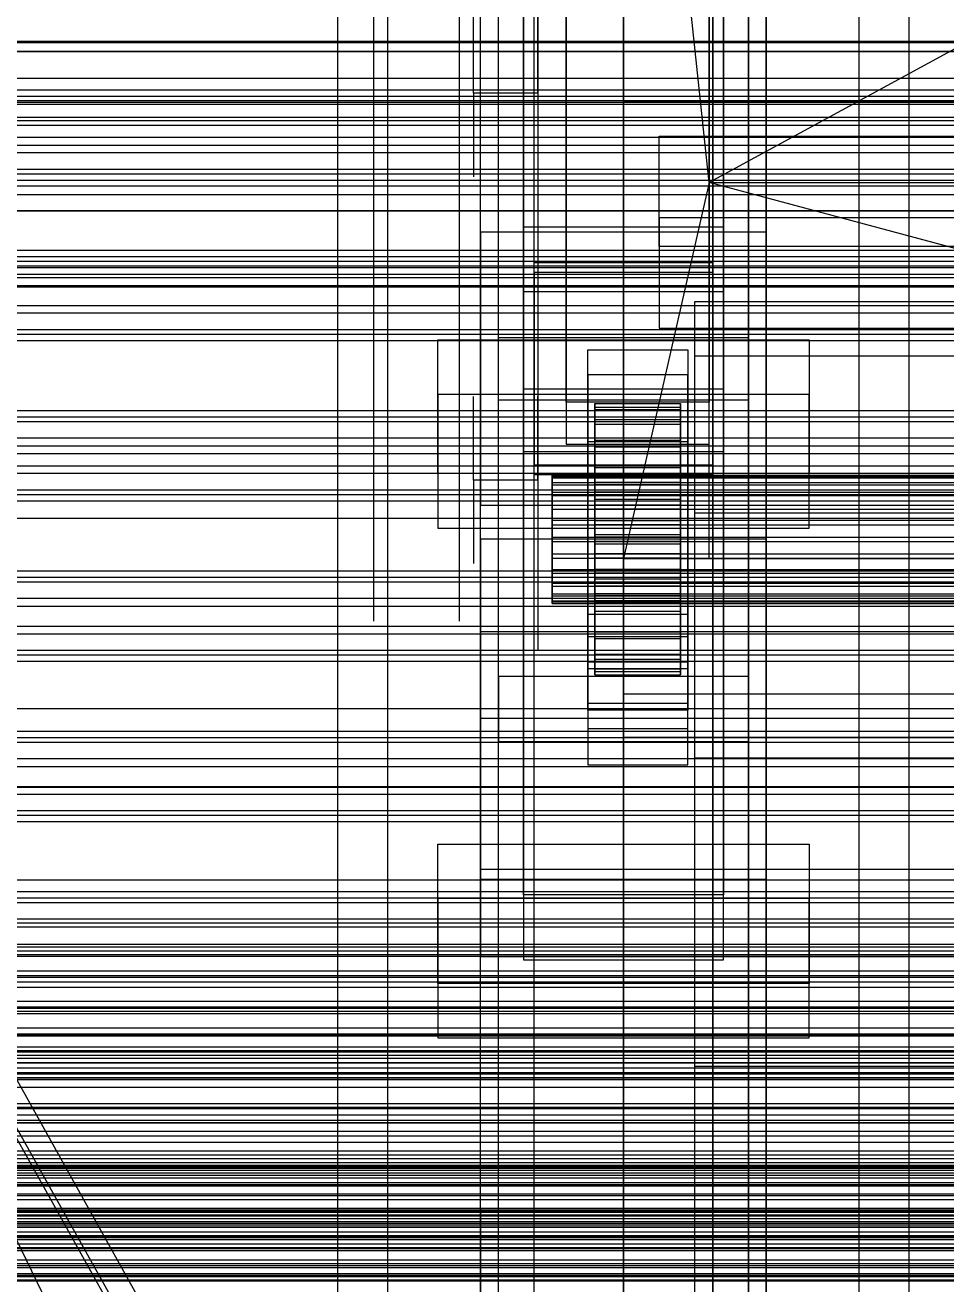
# Model space of a CAD drawing. Header units: millimetres. Extents: x -1970 to 59977, y -65068 to 6837.
# Drawn here: x -513.8 to -384.9, y -34572.6 to -34396.3 of the extents above; entities that cross this region are included whole.
import ezdxf

# ---------------------------------------------------------------- set-up
doc = ezdxf.new("R2010")
doc.units = ezdxf.units.MM
for name, color, linetype, lineweight in [('COTAS_O', 1, 'Continuous', 0), ('COTAS_P', 1, 'Continuous', 0), ('frontal_briquetadora', 7, 'Continuous', 0), ('frontal_C01', 7, 'Continuous', 0), ('frontal_C02', 7, 'Continuous', 0), ('frontal_C03', 7, 'Continuous', 0), ('frontal_mezcladora', 7, 'Continuous', 0), ('frontal_secador', 7, 'Continuous', 0), ('frontal_tolva', 7, 'Continuous', 0), ('frontal_tolva-C01', 7, 'Continuous', 0)]:
    doc.layers.add(name, color=color, linetype=linetype, lineweight=lineweight)
doc.dimstyles.new('R19_100', dxfattribs={"dimtxt": 250, "dimasz": 150, "dimexe": 150, "dimexo": 80, "dimgap": 100, "dimtad": 1, "dimtih": 1, "dimtoh": 1, "dimdsep": 46, "dimcen": 0.09, "dimadec": 0, "dimazin": 0, "dimtfac": 1, "dimtdec": 4, "dimtofl": 0, "dimtmove": 0, "dimatfit": 3, "dimfxl": 1, "dimtolj": 1, "dimtzin": 0, "dimarcsym": 0})

# ---------------------------------------------------------------- blocks, each defined once
blk = doc.blocks.new('*D37')
at = {"layer": 'COTAS_P', "color": 0, "lineweight": -2, "transparency": 16777216}
for p, q in [((-1750, -35420), (-1750, -34450)), ((2600, -35420), (2600, -34450)), ((-1600, -34600), (2450, -34600))]:
    blk.add_line(p, q, dxfattribs=at)
at = {"layer": 'COTAS_P', "color": 0, "transparency": 16777216}
for points in [[(-1600, -34575), (-1600, -34625), (-1750, -34600)], [(2450, -34575), (2450, -34625), (2600, -34600)]]:
    blk.add_solid(points, dxfattribs=at)
at = {"layer": 'Defpoints', "color": 0, "transparency": 16777216}
for p in [(2600, -34600), (-1750, -35500), (2600, -35500)]:
    blk.add_point(p, dxfattribs=at)
blk = doc.blocks.new('*D39')
at = {"layer": 'COTAS_O', "color": 0, "lineweight": -2, "transparency": 16777216}
for p, q in [((-1725, -34320), (-1725, -33550)), ((1725, -34320), (1725, -33550)), ((-1575, -33700), (1575, -33700))]:
    blk.add_line(p, q, dxfattribs=at)
at = {"layer": 'COTAS_O', "color": 0, "transparency": 16777216}
for points in [[(-1575, -33675), (-1575, -33725), (-1725, -33700)], [(1575, -33675), (1575, -33725), (1725, -33700)]]:
    blk.add_solid(points, dxfattribs=at)
at = {"layer": 'Defpoints', "color": 0, "transparency": 16777216}
for p in [(1725, -33700), (-1725, -34400), (1725, -34400)]:
    blk.add_point(p, dxfattribs=at)
blk = doc.blocks.new('*D42')
at = {"layer": 'COTAS_O', "color": 0, "lineweight": -2, "transparency": 16777216}
for p, q in [((-570, -33700), (200, -33700)), ((50, -34750), (50, -33850)), ((-570, -34900), (200, -34900))]:
    blk.add_line(p, q, dxfattribs=at)
at = {"layer": 'COTAS_O', "color": 0, "transparency": 16777216}
for points in [[(25, -33850), (75, -33850), (50, -33700)], [(25, -34750), (75, -34750), (50, -34900)]]:
    blk.add_solid(points, dxfattribs=at)
at = {"layer": 'Defpoints', "color": 0, "transparency": 16777216}
for p in [(-650, -33700), (50, -33700), (-650, -34900)]:
    blk.add_point(p, dxfattribs=at)
blk = doc.blocks.new('*D43')
at = {"layer": 'COTAS_O', "color": 0, "lineweight": -2, "transparency": 16777216}
for p, q in [((-650, -34820), (-650, -34050)), ((650, -34820), (650, -34050)), ((-500, -34200), (500, -34200))]:
    blk.add_line(p, q, dxfattribs=at)
at = {"layer": 'COTAS_O', "color": 0, "transparency": 16777216}
for points in [[(-500, -34175), (-500, -34225), (-650, -34200)], [(500, -34175), (500, -34225), (650, -34200)]]:
    blk.add_solid(points, dxfattribs=at)
at = {"layer": 'Defpoints', "color": 0, "transparency": 16777216}
for p in [(650, -34200), (-650, -34900), (650, -34900)]:
    blk.add_point(p, dxfattribs=at)

msp = doc.modelspace()

# ---------------------------------------------------------------- linework, layer by layer
at = {"layer": 'frontal_briquetadora'}
for p, q in [((-430, -34680), (-430, -33820)), ((-430, -34060), (-430, -34490)), ((-430, -34496), (-430, -34060)), ((-430, -34680), (-430, -34260)), ((-430, -34496), (-430, -34260)), ((-430, -34305), (-430, -34471)), ((-418, -34418.333), (-430, -34305)), ((-430, -34680), (-430, -34305)), ((-430, -34305), (-430, -34496)), ((-210, -34305), (-418, -34418.333)), ((-453, -34383.843), (-453, -34397.512)), ((-442, -34383.843), (-442, -34397.512)), ((-465, -34385.831), (-465, -34401.723)), ((-453, -34385.831), (-453, -34401.723)), ((-442, -34387.994), (-442, -34404.195)), ((-430, -34387.994), (-430, -34404.195)), ((-451, -34396.433), (-451, -34394.116)), ((-442, -34396.433), (-442, -34394.116)), ((-465, -34394.43), (-465, -34405.871)), ((-442, -34395.136), (-442, -34407.089)), ((-430, -34395.136), (-430, -34407.089)), ((-453, -34397.512), (-453, -34409.248)), ((-451, -34400.608), (-451, -34396.433)), ((-442, -34400.608), (-442, -34396.433)), ((-442, -34397.512), (-442, -34409.248)), ((-430, -34399.964), (-430, -34398.226)), ((-451, -34405.815), (-451, -34400.608)), ((-442, -34405.815), (-442, -34400.608)), ((-430, -34403.095), (-430, -34399.964)), ((-465, -34401.723), (-465, -34416.466)), ((-453, -34401.723), (-453, -34416.466)), ((-430, -34407), (-430, -34403.095)), ((-442, -34404.195), (-442, -34419.227)), ((-430, -34404.195), (-430, -34419.227)), ((-465, -34405.871), (-465, -34415.248)), ((-442, -34405.815), (-451, -34405.815)), ((-451, -34405.815), (-451, -34411.021)), ((-442, -34405.815), (-442, -34411.021)), ((-442, -34407.089), (-442, -34417.116)), ((-430, -34407), (-188, -34407)), ((-430, -34407), (-430, -34410.905)), ((-430, -34407.089), (-430, -34417.116)), ((-453, -34409.248), (-453, -34418.868)), ((-442, -34409.248), (-442, -34418.868)), ((-451, -34411.021), (-451, -34415.197)), ((-442, -34411.021), (-442, -34415.197)), ((-430, -34410.905), (-430, -34414.036)), ((-465, -34415.248), (-465, -34422.414)), ((-451, -34415.197), (-451, -34417.514)), ((-442, -34415.197), (-442, -34417.514)), ((-430, -34414.036), (-430, -34415.774)), ((-465, -34416.466), (-465, -34429.929)), ((-453, -34416.466), (-453, -34429.929)), ((-442, -34417.116), (-442, -34425.07)), ((-430, -34417.116), (-430, -34425.07)), ((-453, -34418.868), (-453, -34426.218)), ((-442, -34418.868), (-442, -34426.218)), ((-418, -34418.333), (-430, -34471)), ((-418, -34471), (-418, -34418.333)), ((-418, -34418.333), (-222, -34418.333)), ((-222, -34471), (-418, -34418.333)), ((-442, -34419.227), (-442, -34432.952)), ((-430, -34419.227), (-430, -34432.952)), ((-465, -34422.414), (-465, -34427.255)), ((-442, -34425.07), (-442, -34430.836)), ((-430, -34425.07), (-430, -34430.836)), ((-465, -34427.255), (-465, -34429.694)), ((-453, -34426.218), (-453, -34431.184)), ((-442, -34426.218), (-442, -34431.184)), ((-465, -34429.929), (-465, -34441.988)), ((-453, -34429.929), (-453, -34441.988)), ((-453, -34431.184), (-453, -34433.686)), ((-442, -34430.836), (-442, -34434.33)), ((-442, -34431.184), (-442, -34433.686)), ((-430, -34430.836), (-430, -34434.33)), ((-442, -34432.952), (-442, -34445.246)), ((-430, -34432.952), (-430, -34445.246)), ((-442, -34434.33), (-442, -34435.5)), ((-430, -34434.33), (-430, -34435.5)), ((-465, -34441.988), (-465, -34452.535)), ((-453, -34441.988), (-453, -34452.535)), ((-442, -34445.246), (-442, -34455.999)), ((-430, -34445.246), (-430, -34455.999)), ((-451, -34450.618), (-451, -34448.301)), ((-442, -34450.618), (-442, -34448.301)), ((-451, -34454.793), (-451, -34450.618)), ((-442, -34454.793), (-442, -34450.618)), ((-465, -34452.535), (-465, -34461.475)), ((-453, -34452.535), (-453, -34461.475)), ((-451, -34460), (-451, -34454.793)), ((-442, -34460), (-442, -34454.793)), ((-442, -34455.999), (-442, -34465.113)), ((-430, -34455.999), (-430, -34465.113)), ((-442, -34460), (-451, -34460)), ((-451, -34460), (-451, -34465.207)), ((-442, -34460), (-442, -34465.207)), ((-465, -34461.475), (-465, -34468.725)), ((-453, -34461.475), (-453, -34468.725)), ((-451, -34465.207), (-451, -34469.382)), ((-442, -34465.113), (-442, -34472.505)), ((-442, -34465.207), (-442, -34469.382)), ((-430, -34465.113), (-430, -34472.505)), ((-465, -34468.725), (-465, -34474.221)), ((-453, -34468.725), (-453, -34474.221)), ((-451, -34469.382), (-451, -34471.699)), ((-442, -34469.382), (-442, -34471.699)), ((-430, -34471), (-418, -34471)), ((-430, -34471), (-210, -34471)), ((-430, -34471), (-430, -34680)), ((-430, -34471), (-430, -34496)), ((-210, -34471), (-418, -34471)), ((-222, -34471), (-418, -34471)), ((-442, -34472.505), (-442, -34478.109)), ((-430, -34472.505), (-430, -34478.109)), ((-465, -34474.221), (-465, -34477.913)), ((-453, -34474.221), (-453, -34477.913)), ((-465, -34477.913), (-465, -34479.768)), ((-453, -34477.913), (-453, -34479.768)), ((-442, -34478.109), (-442, -34481.873)), ((-430, -34478.109), (-430, -34481.873)), ((-442, -34481.873), (-442, -34483.763)), ((-430, -34481.873), (-430, -34483.763)), ((-210, -34490), (-430, -34490)), ((-430, -34496), (-210, -34496)), ((-430, -34496), (-430, -34680))]:
    msp.add_line(p, q, dxfattribs=at)
at = {"layer": 'frontal_C01'}
for p, q in [((-470, -35975), (-470, -34032.596)), ((-463, -35975), (-463, -34032.596)), ((-397, -35975), (-397, -34032.596)), ((-390, -35975), (-390, -34032.596)), ((-450, -34468.259), (-450, -34103.007)), ((-410, -34103.007), (-410, -34468.259)), ((-450, -34515.887), (-450, -34150.635)), ((-410, -34515.887), (-410, -34150.635)), ((-450, -34562.034), (-450, -34196.782)), ((-410, -34196.782), (-410, -34562.034)), ((-442.5, -34844.509), (-442.5, -34203.017)), ((-417.5, -34203.017), (-417.5, -34844.509)), ((-447.5, -34487.507), (-447.5, -34211.267)), ((-412.5, -34211.267), (-412.5, -34487.507)), ((-447.5, -34496.639), (-447.5, -34220.399)), ((-412.5, -34496.639), (-412.5, -34220.399)), ((-442.5, -34870.141), (-442.5, -34228.649)), ((-417.5, -34870.141), (-417.5, -34228.649)), ((-450, -34600.136), (-450, -34234.884)), ((-410, -34600.136), (-410, -34234.884)), ((-425, -34427.299), (-425, -34411.836)), ((-425, -34411.836), (425, -34411.836)), ((-425, -34423.267), (-425, -34411.836)), ((425, -34423.267), (-425, -34423.267)), ((-425, -34423.267), (-425, -34438.729)), ((-444, -34433.659), (-444, -34424.527)), ((-444, -34424.527), (-416, -34424.527)), ((-444, -34518.085), (-444, -34424.527)), ((-416, -34424.527), (-416, -34433.659)), ((-416, -34424.527), (-416, -34518.085)), ((425, -34427.299), (-425, -34427.299)), ((-425, -34427.299), (-425, -34438.729)), ((-416, -34433.659), (-444, -34433.659)), ((-444, -34433.659), (-444, -34527.217)), ((-416, -34527.217), (-416, -34433.659)), ((-425, -34438.729), (425, -34438.729)), ((-410, -34468.259), (-450, -34468.259)), ((-450, -34468.259), (-450, -34515.887)), ((-450, -34833.511), (-450, -34468.259)), ((-410, -34515.887), (-410, -34468.259)), ((-410, -34468.259), (-410, -34833.511)), ((-450, -34493.398), (-450, -34481.223)), ((-450, -34481.223), (450, -34481.223)), ((-450, -34514.562), (-450, -34481.223)), ((-412.5, -34487.507), (-447.5, -34487.507)), ((-447.5, -34487.507), (-447.5, -34496.639)), ((-412.5, -34496.639), (-412.5, -34487.507)), ((450, -34493.398), (-450, -34493.398)), ((-450, -34493.398), (-450, -34526.737)), ((-447.5, -34496.639), (-412.5, -34496.639)), ((-456, -34530.486), (-456, -34511.006)), ((-456, -34511.006), (-404, -34511.006)), ((-456, -34518.626), (-456, -34511.006)), ((-404, -34511.006), (-404, -34530.486)), ((-404, -34511.006), (-404, -34518.626)), ((450, -34514.562), (-450, -34514.562)), ((-450, -34514.562), (-450, -34526.737)), ((-450, -34515.887), (-410, -34515.887)), ((-450, -34881.139), (-450, -34515.887)), ((-410, -34881.139), (-410, -34515.887)), ((-404, -34518.626), (-456, -34518.626)), ((-456, -34518.626), (-456, -34538.106)), ((-416, -34518.085), (-444, -34518.085)), ((-444, -34518.085), (-444, -34527.217)), ((-416, -34527.217), (-416, -34518.085)), ((-404, -34538.106), (-404, -34518.626)), ((-450, -34526.737), (450, -34526.737)), ((-444, -34527.217), (-416, -34527.217)), ((-404, -34530.486), (-456, -34530.486)), ((-456, -34530.486), (-456, -34538.106)), ((-404, -34538.106), (-404, -34530.486)), ((-456, -34538.106), (-404, -34538.106)), ((-410, -34562.034), (-450, -34562.034)), ((-450, -34562.034), (-450, -34600.136)), ((-450, -34927.286), (-450, -34562.034)), ((-410, -34600.136), (-410, -34562.034)), ((-410, -34562.034), (-410, -34927.286))]:
    msp.add_line(p, q, dxfattribs=at)
at = {"layer": 'frontal_C02'}
for p, q in [((-470, -35975), (-470, -33576.746)), ((-463, -35975), (-463, -33576.746)), ((-397, -35975), (-397, -33576.746)), ((-390, -35975), (-390, -33576.746)), ((-470, -35975), (-470, -34072.136)), ((-463, -35975), (-463, -34072.136)), ((-397, -35975), (-397, -34072.136)), ((-390, -35975), (-390, -34072.136)), ((-450, -34425.283), (-450, -34074.565)), ((-410, -34074.565), (-410, -34425.283)), ((-450, -34463.537), (-450, -34112.818)), ((-410, -34463.537), (-410, -34112.818)), ((-450, -34602.206), (-450, -34251.487)), ((-410, -34251.487), (-410, -34602.206)), ((-442.5, -34429.556), (-442.5, -34260.541)), ((-417.5, -34260.541), (-417.5, -34429.556)), ((-442.5, -34459.264), (-442.5, -34290.25)), ((-417.5, -34459.264), (-417.5, -34290.25)), ((-450, -34650.022), (-450, -34299.304)), ((-410, -34650.022), (-410, -34299.304)), ((-438, -34449.111), (-438, -34304.811)), ((-418, -34304.811), (-418, -34449.111)), ((-438, -34310.656), (-438, -34454.956)), ((-418, -34454.956), (-418, -34310.656)), ((-444, -34447.257), (-444, -34354.926)), ((-416, -34354.926), (-416, -34447.257)), ((-444, -34363.694), (-444, -34456.025)), ((-416, -34456.025), (-416, -34363.694)), ((-410, -34425.283), (-450, -34425.283)), ((-450, -34425.283), (-450, -34463.537)), ((-450, -34776.002), (-450, -34425.283)), ((-410, -34463.537), (-410, -34425.283)), ((-410, -34425.283), (-410, -34776.002)), ((-442.5, -34459.264), (-442.5, -34429.556)), ((-442.5, -34429.556), (-417.5, -34429.556)), ((-417.5, -34430.927), (-442.5, -34430.927)), ((-442.5, -34430.927), (-442.5, -34457.893)), ((-442.5, -34963.35), (-442.5, -34430.927)), ((-417.5, -34429.556), (-417.5, -34459.264)), ((-417.5, -34457.893), (-417.5, -34430.927)), ((-417.5, -34430.927), (-417.5, -34963.35)), ((-447.5, -34448.794), (-447.5, -34440.026)), ((-447.5, -34440.026), (-412.5, -34440.026)), ((-447.5, -34621.73), (-447.5, -34440.026)), ((-412.5, -34440.026), (-412.5, -34448.794)), ((-412.5, -34440.026), (-412.5, -34621.73)), ((-456, -34459.08), (-456, -34440.376)), ((-456, -34440.376), (-404, -34440.376)), ((-456, -34448.026), (-456, -34440.376)), ((-435, -34445.285), (-435, -34441.778)), ((-435, -34441.778), (-421, -34441.778)), ((-435, -34481.944), (-435, -34441.778)), ((-421, -34441.778), (-421, -34445.285)), ((-421, -34441.778), (-421, -34481.944)), ((-404, -34440.376), (-404, -34459.08)), ((-404, -34440.376), (-404, -34448.026)), ((-421, -34445.285), (-435, -34445.285)), ((-435, -34445.285), (-435, -34485.452)), ((-421, -34485.452), (-421, -34445.285)), ((-404, -34448.026), (-456, -34448.026)), ((-456, -34448.026), (-456, -34466.731)), ((-412.5, -34448.794), (-447.5, -34448.794)), ((-447.5, -34630.498), (-447.5, -34448.794)), ((-416, -34447.257), (-444, -34447.257)), ((-444, -34447.257), (-444, -34456.025)), ((-416, -34456.025), (-416, -34447.257)), ((-412.5, -34630.498), (-412.5, -34448.794)), ((-404, -34466.731), (-404, -34448.026)), ((-418, -34449.111), (-438, -34449.111)), ((-438, -34449.111), (-438, -34454.956)), ((-434, -34459.297), (-434, -34449.303)), ((-434, -34449.303), (-434, -34449.779)), ((-434, -34449.303), (-422, -34449.303)), ((-434, -34450.121), (-434, -34449.303)), ((-434, -34459.522), (-434, -34449.779)), ((-434, -34449.779), (-434, -34451.516)), ((-434, -34449.779), (-422, -34449.779)), ((-434, -34459.684), (-434, -34450.121)), ((-434, -34450.121), (-422, -34450.121)), ((-434, -34452.177), (-434, -34450.121)), ((-422, -34449.779), (-422, -34449.303)), ((-422, -34449.303), (-422, -34459.297)), ((-422, -34449.303), (-422, -34450.121)), ((-422, -34451.516), (-422, -34449.779)), ((-422, -34449.779), (-422, -34459.522)), ((-422, -34450.121), (-422, -34459.684)), ((-422, -34450.121), (-422, -34452.177)), ((-418, -34454.956), (-418, -34449.111)), ((-435, -34454.638), (-435, -34451.131)), ((-435, -34451.131), (-421, -34451.131)), ((-435, -34491.297), (-435, -34451.131)), ((-434, -34460.345), (-434, -34451.516)), ((-434, -34451.516), (-434, -34454.397)), ((-434, -34451.516), (-422, -34451.516)), ((-434, -34460.658), (-434, -34452.177)), ((-434, -34452.177), (-422, -34452.177)), ((-434, -34455.332), (-434, -34452.177)), ((-422, -34454.397), (-422, -34451.516)), ((-422, -34451.516), (-422, -34460.345)), ((-422, -34452.177), (-422, -34460.658)), ((-422, -34452.177), (-422, -34455.332)), ((-421, -34451.131), (-421, -34454.638)), ((-421, -34451.131), (-421, -34491.297)), ((-438, -34454.956), (-418, -34454.956)), ((-421, -34454.638), (-435, -34454.638)), ((-435, -34454.638), (-435, -34494.804)), ((-434, -34461.71), (-434, -34454.397)), ((-434, -34454.397), (-434, -34458.225)), ((-434, -34454.397), (-422, -34454.397)), ((-434, -34462.153), (-434, -34455.332)), ((-434, -34455.332), (-422, -34455.332)), ((-434, -34459.369), (-434, -34455.332)), ((-422, -34458.225), (-422, -34454.397)), ((-422, -34454.397), (-422, -34461.71)), ((-422, -34455.332), (-422, -34462.153)), ((-422, -34455.332), (-422, -34459.369)), ((-421, -34494.804), (-421, -34454.638)), ((-444, -34456.025), (-416, -34456.025)), ((-404, -34459.08), (-456, -34459.08)), ((-456, -34459.08), (-456, -34466.731)), ((-442.5, -34457.893), (-417.5, -34457.893)), ((-442.5, -34990.315), (-442.5, -34457.893)), ((-417.5, -34459.264), (-442.5, -34459.264)), ((-440, -34459.684), (-440, -34459.297)), ((-440, -34459.297), (-440, -34459.522)), ((-440, -34459.297), (440, -34459.297)), ((-434, -34463.523), (-434, -34458.225)), ((-434, -34458.225), (-434, -34462.738)), ((-434, -34458.225), (-422, -34458.225)), ((-434, -34459.522), (-434, -34459.297)), ((-422, -34459.297), (-434, -34459.297)), ((-434, -34459.297), (-434, -34459.684)), ((-434, -34464.065), (-434, -34459.369)), ((-434, -34459.369), (-422, -34459.369)), ((-434, -34464.015), (-434, -34459.369)), ((-422, -34462.738), (-422, -34458.225)), ((-422, -34458.225), (-422, -34463.523)), ((-422, -34459.297), (-422, -34459.522)), ((-422, -34459.684), (-422, -34459.297)), ((-422, -34459.369), (-422, -34464.065)), ((-422, -34459.369), (-422, -34464.015)), ((-417.5, -34990.315), (-417.5, -34457.893)), ((-404, -34466.731), (-404, -34459.08)), ((-440, -34459.522), (-440, -34460.345)), ((-440, -34459.522), (440, -34459.522)), ((-440, -34460.658), (-440, -34459.684)), ((-440, -34459.684), (440, -34459.684)), ((-440, -34460.345), (-440, -34461.71)), ((-440, -34460.345), (440, -34460.345)), ((-440, -34462.153), (-440, -34460.658)), ((-440, -34460.658), (440, -34460.658)), ((-434, -34460.345), (-434, -34459.522)), ((-422, -34459.522), (-434, -34459.522)), ((-422, -34459.684), (-434, -34459.684)), ((-434, -34459.684), (-434, -34460.658)), ((-434, -34461.71), (-434, -34460.345)), ((-422, -34460.345), (-434, -34460.345)), ((-422, -34460.658), (-434, -34460.658)), ((-434, -34460.658), (-434, -34462.153)), ((-422, -34459.522), (-422, -34460.345)), ((-422, -34460.658), (-422, -34459.684)), ((-422, -34460.345), (-422, -34461.71)), ((-422, -34462.153), (-422, -34460.658)), ((-440, -34461.71), (-440, -34463.523)), ((-440, -34461.71), (440, -34461.71)), ((-440, -34464.065), (-440, -34462.153)), ((-440, -34462.153), (440, -34462.153)), ((-434, -34463.523), (-434, -34461.71)), ((-422, -34461.71), (-434, -34461.71)), ((-422, -34462.153), (-434, -34462.153)), ((-434, -34462.153), (-434, -34464.065)), ((-434, -34462.738), (-434, -34465.661)), ((-422, -34462.738), (-434, -34462.738)), ((-434, -34462.738), (-434, -34467.63)), ((-422, -34461.71), (-422, -34463.523)), ((-422, -34464.065), (-422, -34462.153)), ((-422, -34465.661), (-422, -34462.738)), ((-422, -34467.63), (-422, -34462.738)), ((-450, -34463.537), (-410, -34463.537)), ((-450, -34814.255), (-450, -34463.537)), ((-440, -34463.523), (-440, -34465.661)), ((-440, -34463.523), (440, -34463.523)), ((-440, -34466.266), (-440, -34464.065)), ((-440, -34464.065), (440, -34464.065)), ((-434, -34465.661), (-434, -34463.523)), ((-422, -34463.523), (-434, -34463.523)), ((-434, -34466.266), (-434, -34464.015)), ((-434, -34464.015), (-422, -34464.015)), ((-434, -34468.952), (-434, -34464.015)), ((-422, -34464.065), (-434, -34464.065)), ((-434, -34464.065), (-434, -34466.266)), ((-422, -34463.523), (-422, -34465.661)), ((-422, -34464.015), (-422, -34466.266)), ((-422, -34464.015), (-422, -34468.952)), ((-422, -34466.266), (-422, -34464.065)), ((-410, -34814.255), (-410, -34463.537)), ((-440, -34465.661), (-440, -34467.978)), ((440, -34465.661), (-440, -34465.661)), ((-440, -34468.604), (-440, -34466.266)), ((-440, -34466.266), (440, -34466.266)), ((-434, -34465.661), (-422, -34465.661)), ((-434, -34467.978), (-434, -34465.661)), ((-422, -34466.266), (-434, -34466.266)), ((-434, -34466.266), (-434, -34468.604)), ((-422, -34465.661), (-422, -34467.978)), ((-422, -34468.604), (-422, -34466.266)), ((-456, -34466.731), (-404, -34466.731)), ((-440, -34467.978), (-440, -34470.317)), ((-440, -34467.978), (440, -34467.978)), ((-434, -34467.978), (-434, -34467.63)), ((-434, -34467.63), (-434, -34472.567)), ((-434, -34467.63), (-422, -34467.63)), ((-434, -34470.317), (-434, -34467.978)), ((-422, -34467.978), (-434, -34467.978)), ((-422, -34472.567), (-422, -34467.63)), ((-422, -34467.63), (-422, -34467.978)), ((-422, -34467.978), (-422, -34470.317)), ((-440, -34470.922), (-440, -34468.604)), ((-440, -34468.604), (440, -34468.604)), ((-434, -34468.604), (-434, -34468.952)), ((-422, -34468.604), (-434, -34468.604)), ((-434, -34468.604), (-434, -34470.922)), ((-434, -34468.952), (-422, -34468.952)), ((-434, -34473.844), (-434, -34468.952)), ((-422, -34468.952), (-422, -34468.604)), ((-422, -34470.922), (-422, -34468.604)), ((-422, -34468.952), (-422, -34473.844)), ((-440, -34470.317), (-440, -34472.517)), ((-440, -34470.317), (440, -34470.317)), ((-440, -34473.06), (-440, -34470.922)), ((-440, -34470.922), (440, -34470.922)), ((-434, -34472.517), (-434, -34470.317)), ((-434, -34470.317), (-434, -34472.567)), ((-422, -34470.317), (-434, -34470.317)), ((-434, -34470.922), (-434, -34473.844)), ((-422, -34470.922), (-434, -34470.922)), ((-434, -34470.922), (-434, -34473.06)), ((-422, -34472.567), (-422, -34470.317)), ((-422, -34470.317), (-422, -34472.517)), ((-422, -34473.844), (-422, -34470.922)), ((-422, -34473.06), (-422, -34470.922)), ((-440, -34472.517), (-440, -34474.43)), ((-440, -34472.517), (440, -34472.517)), ((-440, -34474.873), (-440, -34473.06)), ((-440, -34473.06), (440, -34473.06)), ((-434, -34474.43), (-434, -34472.517)), ((-434, -34472.517), (-434, -34477.213)), ((-422, -34472.517), (-434, -34472.517)), ((-434, -34472.567), (-434, -34477.213)), ((-434, -34472.567), (-422, -34472.567)), ((-434, -34473.06), (-434, -34478.358)), ((-422, -34473.06), (-434, -34473.06)), ((-434, -34473.06), (-434, -34474.873)), ((-422, -34477.213), (-422, -34472.517)), ((-422, -34472.517), (-422, -34474.43)), ((-422, -34477.213), (-422, -34472.567)), ((-422, -34478.358), (-422, -34473.06)), ((-422, -34474.873), (-422, -34473.06)), ((-440, -34474.43), (-440, -34475.924)), ((-440, -34474.43), (440, -34474.43)), ((-440, -34476.237), (-440, -34474.873)), ((-440, -34474.873), (440, -34474.873)), ((-434, -34473.844), (-422, -34473.844)), ((-434, -34478.358), (-434, -34473.844)), ((-434, -34475.924), (-434, -34474.43)), ((-434, -34474.43), (-434, -34481.251)), ((-422, -34474.43), (-434, -34474.43)), ((-434, -34474.873), (-434, -34482.186)), ((-422, -34474.873), (-434, -34474.873)), ((-434, -34474.873), (-434, -34476.237)), ((-422, -34473.844), (-422, -34478.358)), ((-422, -34481.251), (-422, -34474.43)), ((-422, -34474.43), (-422, -34475.924)), ((-422, -34482.186), (-422, -34474.873)), ((-422, -34476.237), (-422, -34474.873)), ((-440, -34475.924), (-440, -34476.898)), ((-440, -34475.924), (440, -34475.924)), ((-440, -34477.06), (-440, -34476.237)), ((-440, -34476.237), (440, -34476.237)), ((-440, -34476.898), (-440, -34477.286)), ((-440, -34476.898), (440, -34476.898)), ((-440, -34477.286), (-440, -34477.06)), ((-440, -34477.06), (440, -34477.06)), ((-434, -34476.898), (-434, -34475.924)), ((-434, -34475.924), (-434, -34484.405)), ((-422, -34475.924), (-434, -34475.924)), ((-434, -34476.237), (-434, -34485.066)), ((-422, -34476.237), (-434, -34476.237)), ((-434, -34476.237), (-434, -34477.06)), ((-434, -34477.286), (-434, -34476.898)), ((-434, -34476.898), (-434, -34486.462)), ((-422, -34476.898), (-434, -34476.898)), ((-434, -34477.06), (-434, -34486.804)), ((-422, -34477.06), (-434, -34477.06)), ((-434, -34477.06), (-434, -34477.286)), ((-422, -34484.405), (-422, -34475.924)), ((-422, -34475.924), (-422, -34476.898)), ((-422, -34485.066), (-422, -34476.237)), ((-422, -34477.06), (-422, -34476.237)), ((-422, -34486.462), (-422, -34476.898)), ((-422, -34476.898), (-422, -34477.286)), ((-422, -34486.804), (-422, -34477.06)), ((-422, -34477.286), (-422, -34477.06)), ((-440, -34477.286), (440, -34477.286)), ((-435, -34492.227), (-435, -34478.783)), ((-435, -34478.783), (-421, -34478.783)), ((-435, -34486.434), (-435, -34478.783)), ((-434, -34477.213), (-434, -34481.251)), ((-434, -34477.213), (-422, -34477.213)), ((-434, -34477.286), (-434, -34487.28)), ((-422, -34477.286), (-434, -34477.286)), ((-434, -34478.358), (-422, -34478.358)), ((-434, -34482.186), (-434, -34478.358)), ((-422, -34481.251), (-422, -34477.213)), ((-422, -34487.28), (-422, -34477.286)), ((-422, -34478.358), (-422, -34482.186)), ((-421, -34478.783), (-421, -34492.227)), ((-421, -34478.783), (-421, -34486.434)), ((-421, -34481.944), (-435, -34481.944)), ((-435, -34481.944), (-435, -34485.452)), ((-434, -34481.251), (-434, -34484.405)), ((-434, -34481.251), (-422, -34481.251)), ((-434, -34482.186), (-422, -34482.186)), ((-434, -34485.066), (-434, -34482.186)), ((-422, -34484.405), (-422, -34481.251)), ((-422, -34482.186), (-422, -34485.066)), ((-421, -34485.452), (-421, -34481.944)), ((-435, -34485.452), (-421, -34485.452)), ((-434, -34484.405), (-434, -34486.462)), ((-434, -34484.405), (-422, -34484.405)), ((-434, -34485.066), (-422, -34485.066)), ((-434, -34486.804), (-434, -34485.066)), ((-422, -34486.462), (-422, -34484.405)), ((-422, -34485.066), (-422, -34486.804)), ((-421, -34486.434), (-435, -34486.434)), ((-435, -34486.434), (-435, -34499.878)), ((-434, -34486.462), (-434, -34487.28)), ((-434, -34486.462), (-422, -34486.462)), ((-434, -34486.804), (-422, -34486.804)), ((-434, -34487.28), (-434, -34486.804)), ((-434, -34487.28), (-422, -34487.28)), ((-422, -34487.28), (-422, -34486.462)), ((-422, -34486.804), (-422, -34487.28)), ((-421, -34499.878), (-421, -34486.434)), ((-421, -34491.297), (-435, -34491.297)), ((-435, -34491.297), (-435, -34494.804)), ((-421, -34492.227), (-435, -34492.227)), ((-435, -34492.227), (-435, -34499.878)), ((-421, -34494.804), (-421, -34491.297)), ((-421, -34499.878), (-421, -34492.227)), ((-435, -34494.804), (-421, -34494.804)), ((-435, -34499.878), (-421, -34499.878))]:
    msp.add_line(p, q, dxfattribs=at)
at = {"layer": 'frontal_C03'}
for p, q in [((1530, -34398.773), (-1530, -34398.773)), ((1530, -34403.773), (-1530, -34403.773)), ((1250, -34405.381), (-1250, -34405.381)), ((1250, -34406.262), (-1250, -34406.262)), ((1500, -34407.104), (-1500, -34407.104)), ((1500, -34407.389), (-1500, -34407.389)), ((1250, -34406.915), (-1250, -34406.915)), ((1250, -34409.223), (-1250, -34409.223)), ((-1250, -34410.28), (1250, -34410.28)), ((1250, -34413.132), (-1250, -34413.132)), ((1250, -34414.19), (-1250, -34414.19)), ((1250, -34416.497), (-1250, -34416.497)), ((1250, -34417.151), (-1250, -34417.151)), ((-1500, -34418.797), (1500, -34418.797)), ((1250, -34418.032), (-1250, -34418.032)), ((-1500, -34422.245), (1500, -34422.245)), ((1250, -34427.838), (-1250, -34427.838)), ((1250, -34428.72), (-1250, -34428.72)), ((1250, -34429.373), (-1250, -34429.373)), ((1500, -34431.228), (-1500, -34431.228)), ((1250, -34431.68), (-1250, -34431.68)), ((-1250, -34432.738), (1250, -34432.738)), ((1250, -34435.59), (-1250, -34435.59)), ((1250, -34436.647), (-1250, -34436.647)), ((1250, -34438.955), (-1250, -34438.955)), ((1250, -34439.608), (-1250, -34439.608)), ((1250, -34440.49), (-1250, -34440.49)), ((1250, -34450.296), (-1250, -34450.296)), ((1250, -34451.177), (-1250, -34451.177)), ((1250, -34451.831), (-1250, -34451.831)), ((1250, -34454.138), (-1250, -34454.138)), ((-1250, -34455.195), (1250, -34455.195)), ((1500, -34456.351), (-1500, -34456.351)), ((1250, -34458.048), (-1250, -34458.048)), ((1250, -34459.105), (-1250, -34459.105)), ((1250, -34461.412), (-1250, -34461.412)), ((1250, -34462.066), (-1250, -34462.066)), ((1250, -34462.947), (-1250, -34462.947)), ((-1500, -34465.334), (1500, -34465.334)), ((1250, -34472.754), (-1250, -34472.754)), ((1250, -34473.635), (-1250, -34473.635)), ((1250, -34474.288), (-1250, -34474.288)), ((1250, -34476.596), (-1250, -34476.596)), ((-1250, -34477.653), (1250, -34477.653)), ((1250, -34480.505), (-1250, -34480.505)), ((1250, -34481.563), (-1250, -34481.563)), ((1250, -34483.87), (-1250, -34483.87)), ((1250, -34484.523), (-1250, -34484.523)), ((1250, -34485.405), (-1250, -34485.405)), ((1250, -34495.211), (-1250, -34495.211)), ((1250, -34496.092), (-1250, -34496.092)), ((1250, -34496.746), (-1250, -34496.746)), ((1250, -34499.053), (-1250, -34499.053)), ((-1250, -34500.111), (1250, -34500.111)), ((1250, -34502.963), (-1250, -34502.963)), ((1250, -34504.02), (-1250, -34504.02)), ((1250, -34506.328), (-1250, -34506.328)), ((1250, -34506.981), (-1250, -34506.981)), ((1250, -34507.862), (-1250, -34507.862)), ((1250, -34517.669), (-1250, -34517.669)), ((1250, -34518.55), (-1250, -34518.55)), ((1250, -34519.204), (-1250, -34519.204)), ((1250, -34521.511), (-1250, -34521.511)), ((-1250, -34522.568), (1250, -34522.568)), ((1250, -34525.42), (-1250, -34525.42)), ((1250, -34526.478), (-1250, -34526.478)), ((1250, -34528.785), (-1250, -34528.785)), ((1250, -34529.439), (-1250, -34529.439)), ((1250, -34530.32), (-1250, -34530.32)), ((-1250, -34532.986), (1250, -34532.986)), ((-1250, -34533.783), (1250, -34533.783)), ((-1250, -34534.368), (1250, -34534.368)), ((-1250, -34536.706), (1250, -34536.706)), ((-1250, -34537.835), (1250, -34537.835)), ((1250, -34540.126), (-1250, -34540.126)), ((1250, -34541.008), (-1250, -34541.008)), ((-1250, -34541.554), (1250, -34541.554)), ((1250, -34541.661), (-1250, -34541.661)), ((-1250, -34543.151), (1250, -34543.151)), ((1250, -34543.969), (-1250, -34543.969)), ((-1250, -34545.026), (1250, -34545.026)), ((1250, -34547.878), (-1250, -34547.878)), ((-1250, -34547.998), (1250, -34547.998)), ((1250, -34548.935), (-1250, -34548.935)), ((-1250, -34549.954), (1250, -34549.954)), ((1250, -34551.243), (-1250, -34551.243)), ((1250, -34551.896), (-1250, -34551.896)), ((1250, -34552.778), (-1250, -34552.778)), ((-1268, -34555.971), (1268, -34555.971)), ((-1268, -34556.196), (1268, -34556.196)), ((-1268, -34556.36), (1268, -34556.36)), ((-1250, -34555.598), (1250, -34555.598)), ((-1268, -34557.018), (1268, -34557.018)), ((-1268, -34557.335), (1268, -34557.335)), ((1250, -34557.779), (-1250, -34557.779)), ((-1268, -34558.381), (1268, -34558.381)), ((-1268, -34558.83), (1268, -34558.83)), ((-1268, -34560.194), (1268, -34560.194)), ((-1268, -34560.744), (1268, -34560.744)), ((-1268, -34562.331), (1268, -34562.331)), ((1268, -34562.945), (-1268, -34562.945)), ((1250, -34562.584), (-1250, -34562.584)), ((1250, -34563.465), (-1250, -34563.465)), ((-1268, -34564.648), (1268, -34564.648)), ((-1250, -34563.837), (1250, -34563.837)), ((1250, -34564.119), (-1250, -34564.119)), ((-1268, -34565.283), (1268, -34565.283)), ((-1268, -34566.987), (1268, -34566.987)), ((-1250, -34566.095), (1250, -34566.095)), ((1250, -34566.426), (-1250, -34566.426)), ((-1268, -34567.6), (1268, -34567.6)), ((-1250, -34567.484), (1250, -34567.484)), ((-1268, -34569.188), (1268, -34569.188)), ((-1268, -34569.738), (1268, -34569.738)), ((1250, -34570.336), (-1250, -34570.336)), ((-1268, -34571.101), (1268, -34571.101)), ((-1268, -34571.55), (1268, -34571.55)), ((1250, -34571.393), (-1250, -34571.393)), ((-1250, -34572.152), (1250, -34572.152))]:
    msp.add_line(p, q, dxfattribs=at)
at = {"layer": 'frontal_mezcladora'}
for p, q in [((-420, -34442.586), (-420, -34435)), ((-420, -34435), (240, -34435)), ((-420, -34464.602), (-420, -34442.586)), ((-420, -34442.586), (240, -34442.586)), ((-420, -34498.893), (-420, -34464.602)), ((-420, -34464.602), (240, -34464.602)), ((-420, -34542.102), (-420, -34498.893)), ((-420, -34498.893), (240, -34498.893)), ((-420, -34590), (-420, -34542.102)), ((-420, -34542.102), (240, -34542.102))]:
    msp.add_line(p, q, dxfattribs=at)
at = {"layer": 'frontal_secador'}
for p, q in [((1250, -34409.715), (-1250, -34409.715)), ((1250, -34422.349), (-1250, -34422.349)), ((1250, -34430.291), (-1250, -34430.291)), ((1250, -34433), (-1250, -34433)), ((-1250, -34516), (1250, -34516)), ((-1250, -34522), (1250, -34522)), ((-1250, -34525), (1250, -34525)), ((1250, -34526), (-1250, -34526)), ((-1250, -34526.659), (1250, -34526.659)), ((1250, -34529.659), (-1250, -34529.659)), ((-1250, -34531), (1250, -34531)), ((1250, -34534), (-1250, -34534)), ((-1250, -34534.728), (1250, -34534.728)), ((-1250, -34537.588), (1250, -34537.588)), ((1250, -34537.611), (-1250, -34537.611)), ((1250, -34537.728), (-1250, -34537.728)), ((-1250, -34539.387), (1250, -34539.387)), ((1250, -34539.918), (-1250, -34539.918)), ((-1250, -34540), (1250, -34540)), ((1250, -34540.588), (-1250, -34540.588)), ((1250, -34542.387), (-1250, -34542.387)), ((1250, -34543), (-1250, -34543)), ((-1250, -34543.65), (1250, -34543.65)), ((1250, -34544), (-1250, -34544)), ((1250, -34547.382), (-1250, -34547.382)), ((-1250, -34548), (1250, -34548)), ((1250, -34549.689), (-1250, -34549.689)), ((-1250, -34550), (1250, -34550)), ((1250, -34554), (-1250, -34554)), ((1250, -34554.545), (-1250, -34554.545)), ((-1250, -34555), (1250, -34555)), ((1250, -34556), (-1250, -34556)), ((1250, -34556.144), (-1250, -34556.144)), ((1250, -34556.709), (-1250, -34556.709)), ((1250, -34558.686), (-1250, -34558.686)), ((1250, -34560), (-1250, -34560)), ((1320, -34562), (-1320, -34562)), ((1320, -34562.273), (-1320, -34562.273)), ((1320, -34563.072), (-1320, -34563.072)), ((1250, -34562), (-1250, -34562)), ((1320, -34564.343), (-1320, -34564.343)), ((1250, -34564.651), (-1250, -34564.651)), ((1320, -34566), (-1320, -34566)), ((1250, -34565.859), (-1250, -34565.859)), ((-1250, -34566), (1250, -34566)), ((1320, -34567.929), (-1320, -34567.929)), ((-1320, -34570), (1320, -34570)), ((-1250, -34570), (1250, -34570)), ((1320, -34572.071), (-1320, -34572.071))]:
    msp.add_line(p, q, dxfattribs=at)
at = {"layer": 'frontal_tolva'}
for p, q in [((-670, -34400), (670, -34400)), ((600, -34400), (-600, -34400)), ((-600, -34406.849), (600, -34406.849)), ((-670, -34412), (670, -34412)), ((-660, -34420), (660, -34420)), ((-660, -34430), (660, -34430)), ((-1821.5, -34492), (1821.5, -34492)), ((-1821.5, -34503), (1821.5, -34503))]:
    msp.add_line(p, q, dxfattribs=at)
at = {"layer": 'frontal_tolva-C01'}
for p, q in [((-600, -34398.55), (600, -34398.55)), ((-225, -35069.495), (-600, -34398.55)), ((600, -34398.74), (-600, -34398.74)), ((-596.4, -34398.256), (-221.4, -35069.202)), ((-221.4, -35172.513), (-596.4, -34398.256)), ((-225, -35070.945), (-600, -34400)), ((600, -34400), (-600, -34400))]:
    msp.add_line(p, q, dxfattribs=at)

# ---------------------------------------------------------------- dimensions: what is measured, and where the dimension line sits
at = {"layer": 'COTAS_O'}
for p1, p2, distance, picture, middle in [((-1725, -34400), (1725, -34400), 700, '*D39', (0, -33700)), ((-650, -34900), (-650, -33700), -700, '*D42', (50, -34300)), ((-650, -34900), (650, -34900), 700, '*D43', (0, -34200))]:
    dim = msp.add_aligned_dim(p1=p1, p2=p2, distance=distance, text='<> O', dimstyle='R19_100', dxfattribs=at)
    dim.commit()
    dim.dimension.update_dxf_attribs({"geometry": picture, "text_midpoint": middle})
at = {"layer": 'COTAS_P'}
dim = msp.add_aligned_dim(p1=(-1750, -35500), p2=(2600, -35500), distance=900, text='<> P', dimstyle='R19_100', dxfattribs=at)
dim.commit()
dim.dimension.update_dxf_attribs({"geometry": '*D37', "text_midpoint": (425, -34600)})

doc.saveas('drawing.dxf')
